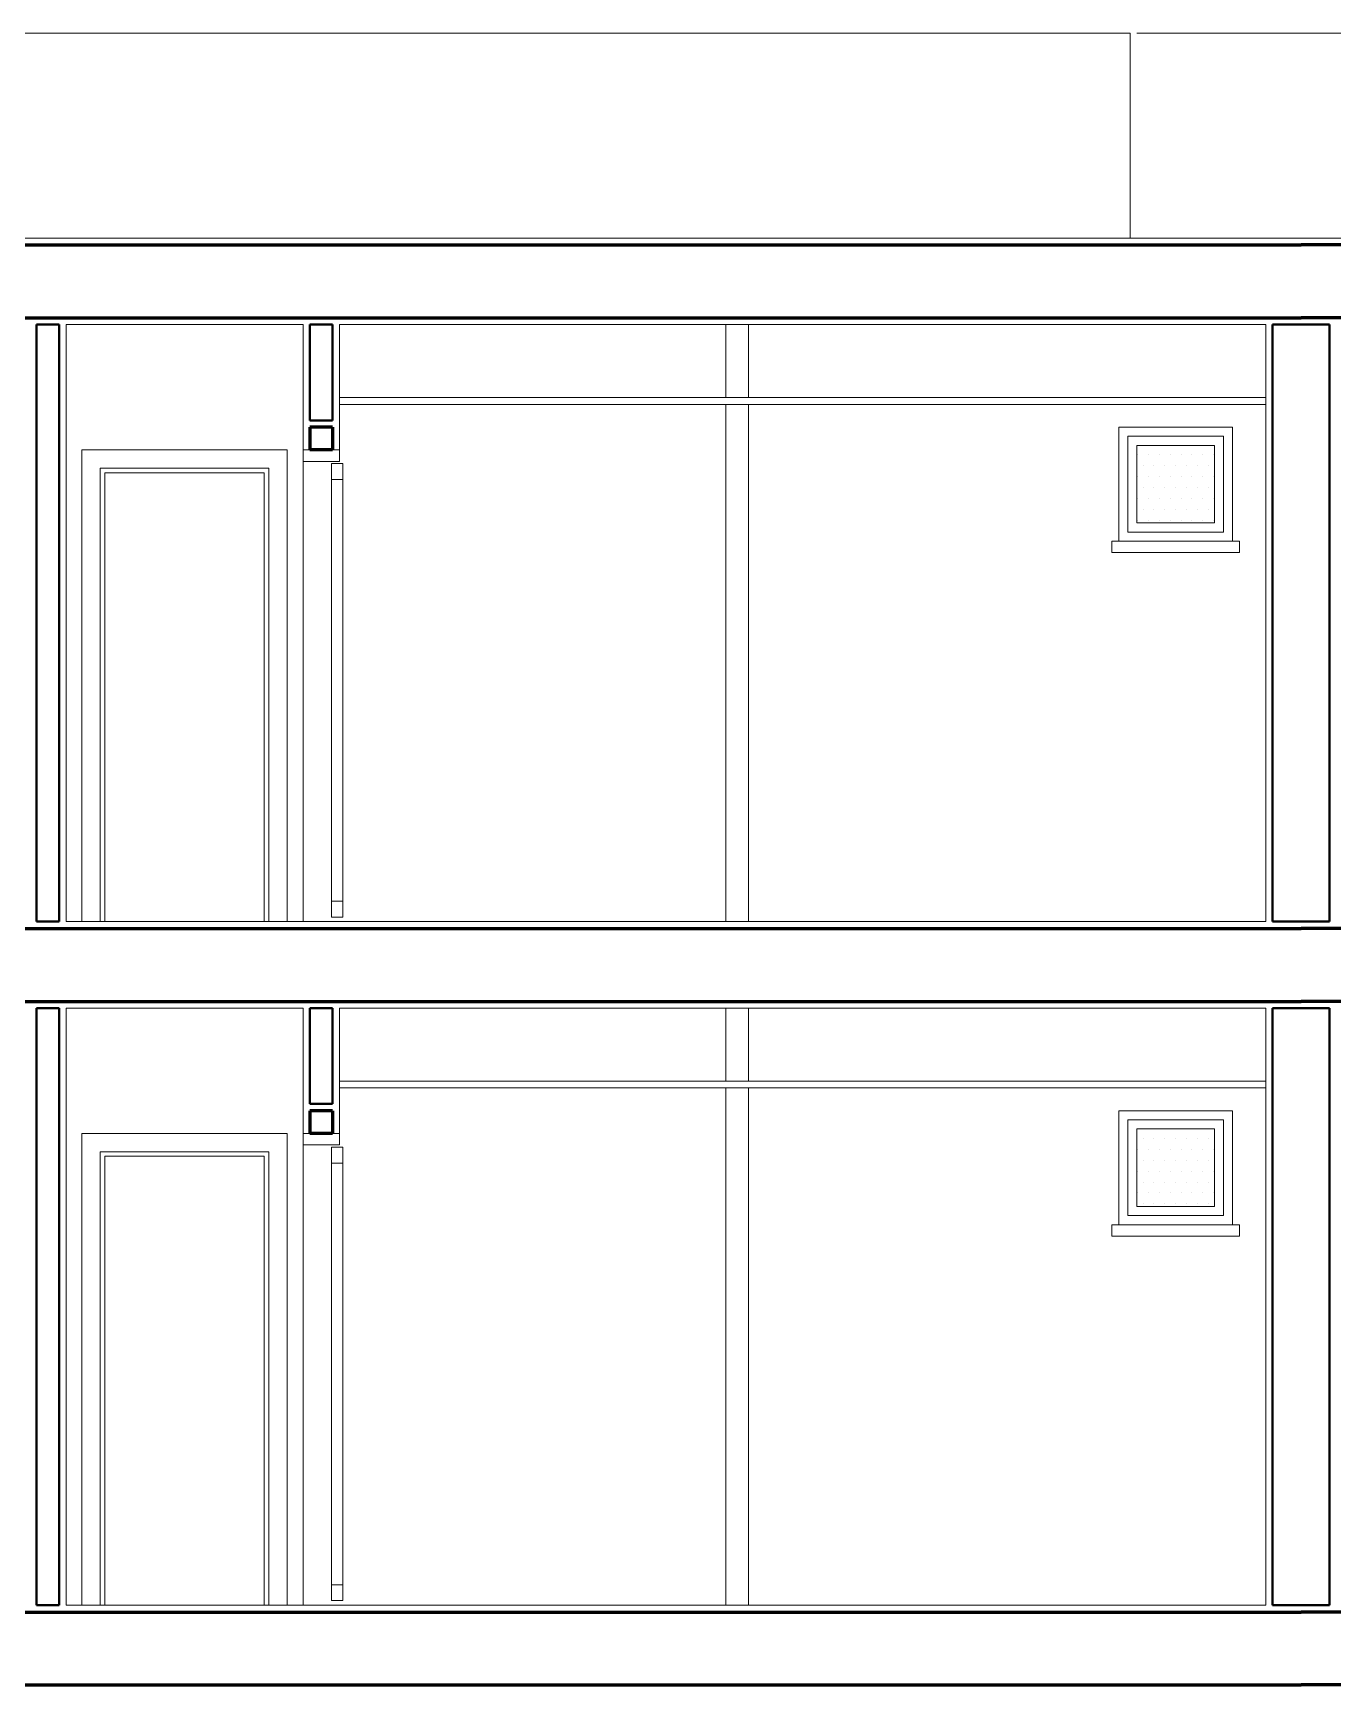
# Model space of a CAD drawing. Header units: millimetres. Extents: x 2016.56 to 2021.8, y 13721.83 to 13722.48.
# Drawn here: x 2019.4693 to 2019.5834, y 13722.2785 to 13722.4235 of the extents above; entities that cross this region are included whole.
import ezdxf

# ---------------------------------------------------------------- set-up
doc = ezdxf.new("R2010")
doc.units = ezdxf.units.MM
doc.layers.get('0').update_dxf_attribs({"lineweight": 20})
for name, color, linetype, lineweight in [('DUVAR', 4, 'Continuous', 40), ('kolon', 5, 'Continuous', 60), ('PENCERE', 3, 'Continuous', 13)]:
    doc.layers.add(name, color=color, linetype=linetype, lineweight=lineweight)

msp = doc.modelspace()

# ---------------------------------------------------------------- linework, layer by layer
for p, q in [((2019.56556, 13722.42354), (2019.44016, 13722.42354)), ((2019.56556, 13722.42354), (2019.56556, 13722.40554)), ((2019.56616, 13722.42354), (2019.58056, 13722.42354)), ((2019.59496, 13722.42354), (2019.58056, 13722.42354)), ((2019.58056, 13722.40554), (2019.35716, 13722.40554)), ((2019.58056, 13722.40554), (2019.80396, 13722.40554)), ((2019.49296, 13722.39794), (2019.47216, 13722.39794)), ((2019.49096, 13722.39794), (2019.47216, 13722.39794)), ((2019.47216, 13722.34554), (2019.47216, 13722.39794)), ((2019.49296, 13722.38594), (2019.49296, 13722.39794)), ((2019.49616, 13722.39794), (2019.57746, 13722.39794)), ((2019.49616, 13722.39794), (2019.49616, 13722.38594)), ((2019.53006, 13722.39794), (2019.53006, 13722.39154)), ((2019.53206, 13722.39794), (2019.53206, 13722.39154)), ((2019.57746, 13722.39794), (2019.57746, 13722.34554)), ((2019.49616, 13722.39154), (2019.57746, 13722.39154)), ((2019.49616, 13722.39094), (2019.57746, 13722.39094)), ((2019.53006, 13722.39094), (2019.53006, 13722.34554)), ((2019.53206, 13722.39094), (2019.53206, 13722.34554)), ((2019.56456, 13722.38894), (2019.56456, 13722.37894)), ((2019.56456, 13722.38894), (2019.57456, 13722.38894)), ((2019.57456, 13722.38894), (2019.57456, 13722.37894)), ((2019.47356, 13722.38694), (2019.47356, 13722.34554)), ((2019.49156, 13722.38694), (2019.47356, 13722.38694)), ((2019.49156, 13722.34554), (2019.49156, 13722.38694)), ((2019.49356, 13722.38694), (2019.49296, 13722.38694)), ((2019.49556, 13722.38694), (2019.49616, 13722.38694)), ((2019.56536, 13722.38814), (2019.56536, 13722.37974)), ((2019.56536, 13722.38814), (2019.57376, 13722.38814)), ((2019.56616, 13722.38054), (2019.56616, 13722.38734)), ((2019.57296, 13722.38734), (2019.56616, 13722.38734)), ((2019.57296, 13722.38054), (2019.57296, 13722.38734)), ((2019.57376, 13722.38814), (2019.57376, 13722.37974)), ((2019.47516, 13722.38534), (2019.47516, 13722.34554)), ((2019.48996, 13722.38534), (2019.47516, 13722.38534)), ((2019.48996, 13722.34554), (2019.48996, 13722.38534)), ((2019.49296, 13722.38594), (2019.49296, 13722.34554)), ((2019.49296, 13722.38594), (2019.49616, 13722.38594)), ((2019.49545, 13722.38574), (2019.49545, 13722.34594)), ((2019.49645, 13722.38574), (2019.49545, 13722.38574)), ((2019.49645, 13722.38574), (2019.49645, 13722.34594)), ((2019.49645, 13722.38434), (2019.49545, 13722.38434)), ((2019.57376, 13722.37974), (2019.56536, 13722.37974)), ((2019.57296, 13722.38054), (2019.56616, 13722.38054)), ((2019.56396, 13722.37794), (2019.56396, 13722.37894)), ((2019.57516, 13722.37894), (2019.56396, 13722.37894)), ((2019.57516, 13722.37794), (2019.57516, 13722.37894)), ((2019.57516, 13722.37794), (2019.56396, 13722.37794)), ((2019.49645, 13722.34734), (2019.49545, 13722.34734)), ((2019.56496, 13722.34554), (2019.47216, 13722.34554)), ((2019.57746, 13722.34554), (2019.47216, 13722.34554)), ((2019.49645, 13722.34594), (2019.49545, 13722.34594)), ((2019.49096, 13722.33794), (2019.47216, 13722.33794)), ((2019.49296, 13722.33794), (2019.47216, 13722.33794)), ((2019.47216, 13722.28554), (2019.47216, 13722.33794)), ((2019.49296, 13722.32594), (2019.49296, 13722.33794)), ((2019.49616, 13722.33794), (2019.49616, 13722.32594)), ((2019.49616, 13722.33794), (2019.57746, 13722.33794)), ((2019.53006, 13722.33794), (2019.53006, 13722.33154)), ((2019.53206, 13722.33794), (2019.53206, 13722.33154)), ((2019.57746, 13722.33794), (2019.57746, 13722.28554)), ((2019.49616, 13722.33154), (2019.57746, 13722.33154)), ((2019.49616, 13722.33094), (2019.57746, 13722.33094)), ((2019.53006, 13722.33094), (2019.53006, 13722.28554)), ((2019.53206, 13722.33094), (2019.53206, 13722.28554)), ((2019.56456, 13722.32894), (2019.56456, 13722.31894)), ((2019.56456, 13722.32894), (2019.57456, 13722.32894)), ((2019.57456, 13722.32894), (2019.57456, 13722.31894)), ((2019.56536, 13722.32814), (2019.56536, 13722.31974)), ((2019.56536, 13722.32814), (2019.57376, 13722.32814)), ((2019.56616, 13722.32054), (2019.56616, 13722.32734)), ((2019.57296, 13722.32734), (2019.56616, 13722.32734)), ((2019.57296, 13722.32054), (2019.57296, 13722.32734)), ((2019.57376, 13722.32814), (2019.57376, 13722.31974)), ((2019.47356, 13722.32694), (2019.47356, 13722.28554)), ((2019.49156, 13722.32694), (2019.47356, 13722.32694)), ((2019.49156, 13722.28554), (2019.49156, 13722.32694)), ((2019.49356, 13722.32694), (2019.49296, 13722.32694)), ((2019.49296, 13722.32594), (2019.49296, 13722.28554)), ((2019.49296, 13722.32594), (2019.49616, 13722.32594)), ((2019.49556, 13722.32694), (2019.49616, 13722.32694)), ((2019.47516, 13722.32534), (2019.47516, 13722.28554)), ((2019.48996, 13722.32534), (2019.47516, 13722.32534)), ((2019.48996, 13722.28554), (2019.48996, 13722.32534)), ((2019.49545, 13722.32574), (2019.49545, 13722.28594)), ((2019.49645, 13722.32574), (2019.49545, 13722.32574)), ((2019.49645, 13722.32574), (2019.49645, 13722.28594)), ((2019.49645, 13722.32434), (2019.49545, 13722.32434)), ((2019.57296, 13722.32054), (2019.56616, 13722.32054)), ((2019.56396, 13722.31794), (2019.56396, 13722.31894)), ((2019.57516, 13722.31894), (2019.56396, 13722.31894)), ((2019.57376, 13722.31974), (2019.56536, 13722.31974)), ((2019.57516, 13722.31794), (2019.57516, 13722.31894)), ((2019.57516, 13722.31794), (2019.56396, 13722.31794)), ((2019.49645, 13722.28734), (2019.49545, 13722.28734)), ((2019.57746, 13722.28554), (2019.47216, 13722.28554)), ((2019.49645, 13722.28594), (2019.49545, 13722.28594))]:
    msp.add_line(p, q)
at = {"layer": 'DUVAR'}
for p, q in [((2019.46956, 13722.39794), (2019.46956, 13722.34554)), ((2019.47156, 13722.39794), (2019.46956, 13722.39794)), ((2019.47156, 13722.39794), (2019.47156, 13722.34554)), ((2019.49356, 13722.39794), (2019.49556, 13722.39794)), ((2019.49356, 13722.39794), (2019.49356, 13722.38954)), ((2019.49556, 13722.39794), (2019.49556, 13722.38954)), ((2019.58056, 13722.39794), (2019.57806, 13722.39794)), ((2019.57806, 13722.39794), (2019.57806, 13722.34554)), ((2019.58056, 13722.39794), (2019.58306, 13722.39794)), ((2019.58306, 13722.39794), (2019.58306, 13722.34554)), ((2019.49556, 13722.38954), (2019.49356, 13722.38954)), ((2019.56622, 13722.3865), (2019.56622, 13722.3865)), ((2019.5667, 13722.38555), (2019.5667, 13722.38555)), ((2019.56717, 13722.3865), (2019.56717, 13722.3865)), ((2019.56765, 13722.38555), (2019.56765, 13722.38555)), ((2019.56812, 13722.3865), (2019.56812, 13722.3865)), ((2019.5686, 13722.38555), (2019.5686, 13722.38555)), ((2019.56908, 13722.3865), (2019.56908, 13722.3865)), ((2019.56955, 13722.38555), (2019.56955, 13722.38555)), ((2019.57003, 13722.3865), (2019.57003, 13722.3865)), ((2019.57051, 13722.38555), (2019.57051, 13722.38555)), ((2019.57098, 13722.3865), (2019.57098, 13722.3865)), ((2019.57146, 13722.38555), (2019.57146, 13722.38555)), ((2019.57193, 13722.3865), (2019.57193, 13722.3865)), ((2019.57241, 13722.38555), (2019.57241, 13722.38555)), ((2019.57289, 13722.3865), (2019.57289, 13722.3865)), ((2019.56622, 13722.3846), (2019.56622, 13722.3846)), ((2019.56717, 13722.3846), (2019.56717, 13722.3846)), ((2019.56812, 13722.3846), (2019.56812, 13722.3846)), ((2019.56908, 13722.3846), (2019.56908, 13722.3846)), ((2019.57003, 13722.3846), (2019.57003, 13722.3846)), ((2019.57098, 13722.3846), (2019.57098, 13722.3846)), ((2019.57193, 13722.3846), (2019.57193, 13722.3846)), ((2019.57289, 13722.3846), (2019.57289, 13722.3846)), ((2019.56622, 13722.38269), (2019.56622, 13722.38269)), ((2019.5667, 13722.38364), (2019.5667, 13722.38364)), ((2019.56717, 13722.38269), (2019.56717, 13722.38269)), ((2019.56765, 13722.38364), (2019.56765, 13722.38364)), ((2019.56812, 13722.38269), (2019.56812, 13722.38269)), ((2019.5686, 13722.38364), (2019.5686, 13722.38364)), ((2019.56908, 13722.38269), (2019.56908, 13722.38269)), ((2019.56955, 13722.38364), (2019.56955, 13722.38364)), ((2019.57003, 13722.38269), (2019.57003, 13722.38269)), ((2019.57051, 13722.38364), (2019.57051, 13722.38364)), ((2019.57098, 13722.38269), (2019.57098, 13722.38269)), ((2019.57146, 13722.38364), (2019.57146, 13722.38364)), ((2019.57193, 13722.38269), (2019.57193, 13722.38269)), ((2019.57241, 13722.38364), (2019.57241, 13722.38364)), ((2019.57289, 13722.38269), (2019.57289, 13722.38269)), ((2019.5667, 13722.38174), (2019.5667, 13722.38174)), ((2019.56765, 13722.38174), (2019.56765, 13722.38174)), ((2019.5686, 13722.38174), (2019.5686, 13722.38174)), ((2019.56955, 13722.38174), (2019.56955, 13722.38174)), ((2019.57051, 13722.38174), (2019.57051, 13722.38174)), ((2019.57146, 13722.38174), (2019.57146, 13722.38174)), ((2019.57241, 13722.38174), (2019.57241, 13722.38174)), ((2019.56622, 13722.38079), (2019.56622, 13722.38079)), ((2019.56717, 13722.38079), (2019.56717, 13722.38079)), ((2019.56812, 13722.38079), (2019.56812, 13722.38079)), ((2019.56908, 13722.38079), (2019.56908, 13722.38079)), ((2019.57003, 13722.38079), (2019.57003, 13722.38079)), ((2019.57098, 13722.38079), (2019.57098, 13722.38079)), ((2019.57193, 13722.38079), (2019.57193, 13722.38079)), ((2019.57289, 13722.38079), (2019.57289, 13722.38079)), ((2019.46956, 13722.34554), (2019.47156, 13722.34554)), ((2019.57806, 13722.34554), (2019.58056, 13722.34554)), ((2019.58306, 13722.34554), (2019.58056, 13722.34554)), ((2019.46956, 13722.33794), (2019.46956, 13722.28554)), ((2019.47156, 13722.33794), (2019.46956, 13722.33794)), ((2019.47156, 13722.33794), (2019.47156, 13722.28554)), ((2019.49356, 13722.33794), (2019.49556, 13722.33794)), ((2019.49356, 13722.33794), (2019.49356, 13722.32954)), ((2019.49556, 13722.33794), (2019.49556, 13722.32954)), ((2019.58056, 13722.33794), (2019.57806, 13722.33794)), ((2019.57806, 13722.33794), (2019.57806, 13722.28554)), ((2019.58056, 13722.33794), (2019.58306, 13722.33794)), ((2019.58306, 13722.33794), (2019.58306, 13722.28554)), ((2019.49556, 13722.32954), (2019.49356, 13722.32954)), ((2019.5667, 13722.32649), (2019.5667, 13722.32649)), ((2019.56765, 13722.32649), (2019.56765, 13722.32649)), ((2019.5686, 13722.32649), (2019.5686, 13722.32649)), ((2019.56955, 13722.32649), (2019.56955, 13722.32649)), ((2019.57051, 13722.32649), (2019.57051, 13722.32649)), ((2019.57146, 13722.32649), (2019.57146, 13722.32649)), ((2019.57241, 13722.32649), (2019.57241, 13722.32649)), ((2019.56622, 13722.32554), (2019.56622, 13722.32554)), ((2019.5667, 13722.32459), (2019.5667, 13722.32459)), ((2019.56717, 13722.32554), (2019.56717, 13722.32554)), ((2019.56765, 13722.32459), (2019.56765, 13722.32459)), ((2019.56812, 13722.32554), (2019.56812, 13722.32554)), ((2019.5686, 13722.32459), (2019.5686, 13722.32459)), ((2019.56908, 13722.32554), (2019.56908, 13722.32554)), ((2019.56955, 13722.32459), (2019.56955, 13722.32459)), ((2019.57003, 13722.32554), (2019.57003, 13722.32554)), ((2019.57051, 13722.32459), (2019.57051, 13722.32459)), ((2019.57098, 13722.32554), (2019.57098, 13722.32554)), ((2019.57146, 13722.32459), (2019.57146, 13722.32459)), ((2019.57193, 13722.32554), (2019.57193, 13722.32554)), ((2019.57241, 13722.32459), (2019.57241, 13722.32459)), ((2019.57289, 13722.32554), (2019.57289, 13722.32554)), ((2019.56622, 13722.32364), (2019.56622, 13722.32364)), ((2019.56717, 13722.32364), (2019.56717, 13722.32364)), ((2019.56812, 13722.32364), (2019.56812, 13722.32364)), ((2019.56908, 13722.32364), (2019.56908, 13722.32364)), ((2019.57003, 13722.32364), (2019.57003, 13722.32364)), ((2019.57098, 13722.32364), (2019.57098, 13722.32364)), ((2019.57193, 13722.32364), (2019.57193, 13722.32364)), ((2019.57289, 13722.32364), (2019.57289, 13722.32364)), ((2019.56622, 13722.32173), (2019.56622, 13722.32173)), ((2019.5667, 13722.32268), (2019.5667, 13722.32268)), ((2019.56717, 13722.32173), (2019.56717, 13722.32173)), ((2019.56765, 13722.32268), (2019.56765, 13722.32268)), ((2019.56812, 13722.32173), (2019.56812, 13722.32173)), ((2019.5686, 13722.32268), (2019.5686, 13722.32268)), ((2019.56908, 13722.32173), (2019.56908, 13722.32173)), ((2019.56955, 13722.32268), (2019.56955, 13722.32268)), ((2019.57003, 13722.32173), (2019.57003, 13722.32173)), ((2019.57051, 13722.32268), (2019.57051, 13722.32268)), ((2019.57098, 13722.32173), (2019.57098, 13722.32173)), ((2019.57146, 13722.32268), (2019.57146, 13722.32268)), ((2019.57193, 13722.32173), (2019.57193, 13722.32173)), ((2019.57241, 13722.32268), (2019.57241, 13722.32268)), ((2019.57289, 13722.32173), (2019.57289, 13722.32173)), ((2019.5667, 13722.32078), (2019.5667, 13722.32078)), ((2019.56765, 13722.32078), (2019.56765, 13722.32078)), ((2019.5686, 13722.32078), (2019.5686, 13722.32078)), ((2019.56955, 13722.32078), (2019.56955, 13722.32078)), ((2019.57051, 13722.32078), (2019.57051, 13722.32078)), ((2019.57146, 13722.32078), (2019.57146, 13722.32078)), ((2019.57241, 13722.32078), (2019.57241, 13722.32078)), ((2019.46956, 13722.28554), (2019.47156, 13722.28554)), ((2019.57806, 13722.28554), (2019.58056, 13722.28554)), ((2019.58306, 13722.28554), (2019.58056, 13722.28554))]:
    msp.add_line(p, q, dxfattribs=at)
at = {"layer": 'kolon'}
for p, q in [((2019.35656, 13722.40494), (2019.58056, 13722.40494)), ((2019.80456, 13722.40494), (2019.58056, 13722.40494)), ((2019.35456, 13722.39854), (2019.58056, 13722.39854)), ((2019.80656, 13722.39854), (2019.58056, 13722.39854)), ((2019.49556, 13722.38894), (2019.49356, 13722.38894)), ((2019.49356, 13722.38894), (2019.49356, 13722.38694)), ((2019.49556, 13722.38894), (2019.49556, 13722.38694)), ((2019.49556, 13722.38694), (2019.49356, 13722.38694)), ((2019.35836, 13722.34494), (2019.58056, 13722.34494)), ((2019.35836, 13722.34494), (2019.58056, 13722.34494)), ((2019.80276, 13722.34494), (2019.58056, 13722.34494)), ((2019.80276, 13722.34494), (2019.58056, 13722.34494)), ((2019.35836, 13722.33854), (2019.58056, 13722.33854)), ((2019.80276, 13722.33854), (2019.58056, 13722.33854)), ((2019.49556, 13722.32894), (2019.49356, 13722.32894)), ((2019.49356, 13722.32894), (2019.49356, 13722.32694)), ((2019.49556, 13722.32894), (2019.49556, 13722.32694)), ((2019.49556, 13722.32694), (2019.49356, 13722.32694)), ((2019.35836, 13722.28494), (2019.58056, 13722.28494)), ((2019.80276, 13722.28494), (2019.58056, 13722.28494)), ((2019.35836, 13722.27854), (2019.58056, 13722.27854)), ((2019.80276, 13722.27854), (2019.58056, 13722.27854))]:
    msp.add_line(p, q, dxfattribs=at)
at = {"layer": 'PENCERE'}
for p, q in [((2019.47556, 13722.38494), (2019.47556, 13722.34554)), ((2019.48956, 13722.38494), (2019.47556, 13722.38494)), ((2019.48956, 13722.34554), (2019.48956, 13722.38494)), ((2019.47556, 13722.32494), (2019.47556, 13722.28554)), ((2019.48956, 13722.32494), (2019.47556, 13722.32494)), ((2019.48956, 13722.28554), (2019.48956, 13722.32494))]:
    msp.add_line(p, q, dxfattribs=at)

doc.saveas('drawing.dxf')
